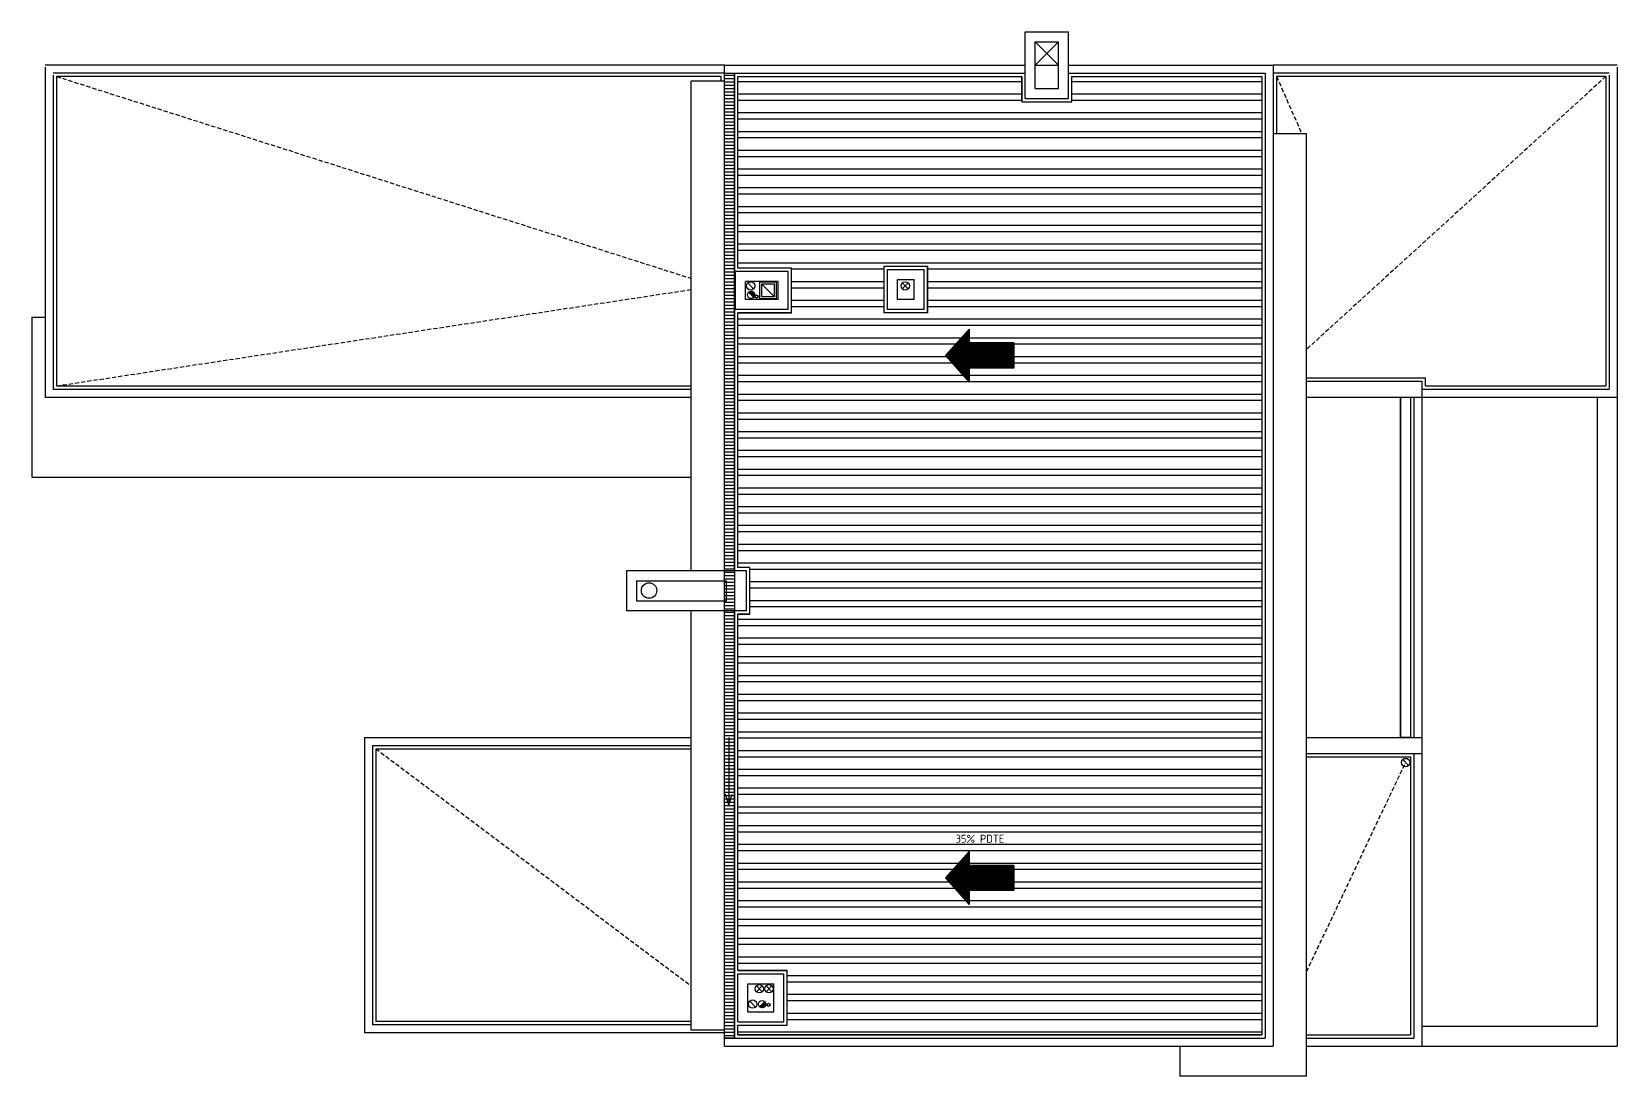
# Model space of a CAD drawing. Extents: x 37594 to 44658, y -15488 to -11373.
# Drawn here: x 41603 to 43981, y -15488 to -13922 of the extents above; entities that cross this region are included whole.
import ezdxf

# ---------------------------------------------------------------- set-up
doc = ezdxf.new("R2010")
doc.units = 0
doc.header["$LTSCALE"] = 25
doc.header["$MEASUREMENT"] = 0
doc.linetypes.add('RAYITAS', pattern=[0.375, 0.25, -0.125])
for name, color, linetype in [('CUBIERTA', 4, 'CONTINUOUS'), ('MUROS', 1, 'CONTINUOUS'), ('PLANTA', 7, 'CONTINUOUS'), ('TEXTOS', 10, 'CONTINUOUS')]:
    doc.layers.add(name, color=color, linetype=linetype)
doc.styles.add('DIN', font='DIN')

msp = doc.modelspace()

# ---------------------------------------------------------------- hatches: boundary and pattern name
at = {"layer": 'CUBIERTA'}
h = msp.add_hatch(dxfattribs=at)
h.set_pattern_fill('ANSI32', color=4, scale=75, angle=135, style=0)
h.set_pattern_definition([(180, (9315.224, 11512.772), (-5e-15, -28.125), []), (180, (9305.849, 11522.147), (-5e-15, -28.125), [])])
h.paths.add_polyline_path([(42662.3, -13989.2), (43088.3, -13989.2), (43088.3, -14027.2), (43163.3, -14027.2), (43163.3, -13989.2), (43448.3, -13989.2), (43448.3, -15426.2), (42662.3, -15426.2), (42662.3, -15411.7), (42736.3, -15411.7), (42736.3, -15329.7), (42662.3, -15329.7), (42662.3, -14795.2), (42680.3, -14795.2), (42680.3, -14725.2), (42662.3, -14725.2), (42662.3, -14343.7), (42742.8, -14343.7), (42742.8, -14276.7), (42662.3, -14276.7)])
h.paths.add_polyline_path([(42881.8, -14273.7), (42946.8, -14273.7), (42946.8, -14343.7), (42881.8, -14343.7)], flags=16)
at = {"layer": 'PLANTA'}
h = msp.add_hatch(dxfattribs=at)
h.set_pattern_fill('LINE', scale=40, style=0)
h.set_pattern_definition([(0, (9315.2235, 11512.772), (0, 5), [])])
h.paths.add_polyline_path([(42642.3, -13984.2), (42657.3, -13984.2), (42657.3, -15431.2), (42642.3, -15431.2)])
h = msp.add_hatch(dxfattribs=at)
h.set_pattern_fill('LINE', scale=8, angle=180, style=0)
h.set_pattern_definition([(180, (78033.1236, -40685.8359), (-1e-16, -1), [])])
h.paths.add_polyline_path([(43076.4, -14426.7), (43009.2, -14426.7), (43009.2, -14447.4), (42973.5, -14407.7), (43009.2, -14368), (43009.2, -14388.8), (43076.4, -14388.8)])
h = msp.add_hatch(dxfattribs=at)
h.set_pattern_fill('LINE', scale=8, angle=180, style=0)
h.set_pattern_definition([(180, (78033.1236, -41469.0253), (-1e-16, -1), [])])
h.paths.add_polyline_path([(43076.4, -15209.9), (43009.2, -15209.9), (43009.2, -15230.6), (42973.5, -15190.9), (43009.2, -15151.2), (43009.2, -15172), (43076.4, -15172)])

# ---------------------------------------------------------------- linework, layer by layer
at = {"layer": 'CUBIERTA', "color": 7}
for points in [[(42662.3, -13989.2), (43088.3, -13989.2), (43088.3, -14027.2), (43163.3, -14027.2), (43163.3, -13989.2), (43448.3, -13989.2), (43448.3, -15426.2), (42662.3, -15426.2), (42662.3, -15411.7), (42736.3, -15411.7), (42736.3, -15329.7), (42662.3, -15329.7), (42662.3, -14795.2), (42680.3, -14795.2), (42680.3, -14725.2), (42662.3, -14725.2), (42662.3, -14343.7), (42742.8, -14343.7), (42742.8, -14276.7), (42662.3, -14276.7)], [(42881.8, -14273.7), (42946.8, -14273.7), (42946.8, -14343.7), (42881.8, -14343.7)]]:
    msp.add_lwpolyline(points, close=True, dxfattribs=at)
at = {"layer": 'MUROS', "color": 7}
for p, q in [((43093.3, -14022.2), (43093.3, -13922.2)), ((43093.3, -13922.2), (43158.3, -13922.2)), ((43158.3, -14022.2), (43158.3, -13922.2)), ((43108.3, -14007.2), (43108.3, -13937.2)), ((43108.3, -13937.2), (43143.3, -13937.2)), ((43143.3, -14007.2), (43143.3, -13937.2)), ((42642.3, -14730.2), (42642.3, -13972.2)), ((42642.3, -13972.2), (43093.3, -13972.2)), ((43158.3, -13972.2), (43465.3, -13972.2)), ((43465.3, -13972.2), (43465.3, -15443.2)), ((42642.3, -13984.2), (43093.3, -13984.2)), ((42657.3, -14730.2), (42657.3, -13984.2)), ((43158.3, -13984.2), (43453.3, -13984.2)), ((43453.3, -13984.2), (43453.3, -15431.2)), ((43093.3, -14022.2), (43158.3, -14022.2)), ((43108.3, -14007.2), (43143.3, -14007.2)), ((42658.8, -14338.7), (42658.8, -14281.7)), ((42737.8, -14281.7), (42658.8, -14281.7)), ((42737.8, -14338.7), (42737.8, -14281.7)), ((42886.8, -14278.7), (42941.8, -14278.7)), ((42886.8, -14338.7), (42886.8, -14278.7)), ((42941.8, -14338.7), (42941.8, -14278.7)), ((42901.8, -14293.7), (42926.8, -14293.7)), ((42901.8, -14323.7), (42901.8, -14293.7)), ((42926.8, -14323.7), (42926.8, -14293.7)), ((42737.8, -14338.7), (42658.8, -14338.7)), ((42941.8, -14338.7), (42886.8, -14338.7)), ((42926.8, -14323.7), (42901.8, -14323.7)), ((42675.3, -14730.2), (42495.3, -14730.2)), ((42495.3, -14730.2), (42495.3, -14790.2)), ((42675.3, -14790.2), (42675.3, -14730.2)), ((42510.3, -14745.2), (42645.3, -14745.2)), ((42510.3, -14745.2), (42510.3, -14775.2)), ((42645.3, -14775.2), (42645.3, -14745.2)), ((42675.3, -14790.2), (42495.3, -14790.2)), ((42510.3, -14775.2), (42645.3, -14775.2)), ((42642.3, -15443.2), (42642.3, -14790.2)), ((42657.3, -15431.2), (42657.3, -14790.2)), ((42662.3, -15334.7), (42731.3, -15334.7)), ((42662.3, -15406.7), (42662.3, -15334.7)), ((42731.3, -15406.7), (42731.3, -15334.7)), ((42662.3, -15406.7), (42731.3, -15406.7)), ((42642.3, -15431.2), (43453.3, -15431.2)), ((42642.3, -15443.2), (43465.3, -15443.2))]:
    msp.add_line(p, q, dxfattribs=at)
at = {"layer": 'PLANTA', "color": 7}
for p, q in [((43108.3, -13937.2), (43143.3, -13972.2)), ((43108.3, -13972.2), (43143.3, -13937.2)), ((42642.3, -13972.2), (41623.3, -13972.2)), ((41623.3, -13975.2), (41623.3, -14470.2)), ((43108.3, -13972.2), (43143.3, -13972.2)), ((43981.2, -13972.2), (43465.3, -13972.2)), ((43981.2, -13975.2), (43981.2, -14470.2)), ((42642.3, -13984.2), (41635.3, -13984.2)), ((41635.3, -13987.2), (41635.3, -14458.2)), ((41640.3, -13989.2), (41640.3, -14453.2)), ((42637.3, -13989.2), (41640.3, -13989.2)), ((42592.3, -14730.2), (42592.3, -13996.2)), ((42642.3, -13996.2), (42592.3, -13996.2)), ((42637.3, -13996.2), (42637.3, -13989.2)), ((42662.3, -14276.7), (42662.3, -13989.2)), ((42662.3, -13989.2), (43088.3, -13989.2)), ((43088.3, -14027.2), (43088.3, -13989.2)), ((43163.3, -14027.2), (43163.3, -13989.2)), ((43163.3, -13989.2), (43448.3, -13989.2)), ((43448.3, -13989.2), (43448.3, -15426.2)), ((43969.2, -13984.2), (43465.3, -13984.2)), ((43964.2, -13989.2), (43470.3, -13989.2)), ((43470.3, -13989.2), (43470.3, -14075.2)), ((43964.2, -13989.2), (43964.2, -14453.2)), ((43969.2, -13987.2), (43969.2, -14458.2)), ((43088.3, -14027.2), (43163.3, -14027.2)), ((43515.3, -14075.2), (43465.3, -14075.2)), ((43515.3, -15488.2), (43515.3, -14075.2)), ((42742.8, -14276.7), (42662.3, -14276.7)), ((42742.8, -14343.7), (42742.8, -14276.7)), ((42881.8, -14273.7), (42946.8, -14273.7)), ((42881.8, -14343.7), (42881.8, -14273.7)), ((42946.8, -14343.7), (42946.8, -14273.7)), ((42673.8, -14323.7), (42673.8, -14296.7)), ((42722.8, -14296.7), (42673.8, -14296.7)), ((42720.3, -14297.9), (42695.3, -14297.9)), ((42695.3, -14322.9), (42695.3, -14297.9)), ((42717.3, -14319.9), (42698.3, -14300.9)), ((42698.3, -14319.9), (42698.3, -14300.9)), ((42717.3, -14300.9), (42698.3, -14300.9)), ((42717.3, -14319.9), (42717.3, -14300.9)), ((42720.3, -14322.9), (42720.3, -14297.9)), ((42722.8, -14323.7), (42722.8, -14296.7)), ((42908.9, -14298.9), (42917.8, -14307.7)), ((42917.8, -14298.9), (42908.9, -14307.7)), ((42722.8, -14323.7), (42673.8, -14323.7)), ((42720.3, -14322.9), (42695.3, -14322.9)), ((42717.3, -14319.9), (42698.3, -14319.9)), ((41603.3, -14350.2), (41603.3, -14590.2)), ((41603.3, -14350.2), (41623.3, -14350.2)), ((42662.3, -14725.2), (42662.3, -14343.7)), ((42742.8, -14343.7), (42662.3, -14343.7)), ((42946.8, -14343.7), (42881.8, -14343.7)), ((43009.2, -14368), (42973.5, -14407.7)), ((43009.2, -14388.8), (43009.2, -14368)), ((43009.2, -14447.4), (42973.5, -14407.7)), ((43076.4, -14388.8), (43009.2, -14388.8)), ((43076.4, -14426.7), (43076.4, -14388.8)), ((43009.2, -14426.7), (43009.2, -14447.4)), ((43076.4, -14426.7), (43009.2, -14426.7)), ((41640.3, -14453.2), (42592.3, -14453.2)), ((43515.3, -14441.2), (43693.3, -14441.2)), ((43515.3, -14446.2), (43688.3, -14446.2)), ((43688.3, -14446.2), (43688.3, -15443.2)), ((43693.3, -14441.2), (43693.3, -14453.2)), ((43693.3, -14453.2), (43964.2, -14453.2)), ((43981.2, -14452.6), (43981.2, -15443.2)), ((41623.3, -14470.2), (42592.3, -14470.2)), ((41635.3, -14458.2), (42592.3, -14458.2)), ((43515.3, -14470.2), (43981.2, -14470.2)), ((43656.3, -14470.2), (43656.3, -14980.2)), ((43671.3, -14470.2), (43671.3, -14980.2)), ((43676.3, -14470.2), (43676.3, -14980.2)), ((43688.3, -14458.2), (43969.2, -14458.2)), ((43951.2, -14470.2), (43951.2, -15413.2)), ((41603.3, -14590.2), (42592.3, -14590.2)), ((42680.3, -14725.2), (42662.3, -14725.2)), ((42680.3, -14795.2), (42680.3, -14725.2)), ((42592.3, -15419.2), (42592.3, -14790.2)), ((42662.3, -15329.7), (42662.3, -14795.2)), ((42680.3, -14795.2), (42662.3, -14795.2)), ((42102.3, -14980.2), (42102.3, -15423.2)), ((42102.3, -14980.2), (42592.3, -14980.2)), ((42648.9, -14980.3), (42648.9, -15081.5)), ((43515.3, -14980.2), (43688.3, -14980.2)), ((42114.3, -14992.2), (42114.3, -15411.2)), ((42114.3, -14992.2), (42592.3, -14992.2)), ((42119.3, -14997.2), (42119.3, -15406.2)), ((42119.3, -14997.2), (42592.3, -14997.2)), ((43515.3, -15004.2), (43688.3, -15004.2)), ((43676.3, -15004.2), (43676.3, -15431.2)), ((43515.3, -15009.2), (43671.3, -15009.2)), ((43659.4, -15013.4), (43668.2, -15022.2)), ((43671.3, -15009.2), (43671.3, -15426.2)), ((42648.9, -15081.5), (42644, -15065.5)), ((42648.9, -15081.5), (42653.7, -15065.5)), ((43009.2, -15151.2), (42973.5, -15190.9)), ((43009.2, -15172), (43009.2, -15151.2)), ((43009.2, -15230.6), (42973.5, -15190.9)), ((43076.4, -15172), (43009.2, -15172)), ((43076.4, -15209.9), (43076.4, -15172)), ((43009.2, -15209.9), (43009.2, -15230.6)), ((43076.4, -15209.9), (43009.2, -15209.9)), ((42662.3, -15329.7), (42736.3, -15329.7)), ((42736.3, -15411.7), (42736.3, -15329.7)), ((42677.3, -15349.7), (42716.3, -15349.7)), ((42677.3, -15391.7), (42677.3, -15349.7)), ((42699, -15352.6), (42690.2, -15361.4)), ((42690.2, -15352.6), (42699, -15361.4)), ((42713.5, -15352.6), (42704.6, -15361.4)), ((42704.6, -15352.6), (42713.5, -15361.4)), ((42716.3, -15391.7), (42716.3, -15349.7)), ((42592.3, -15406.2), (42119.3, -15406.2)), ((42677.3, -15391.7), (42716.3, -15391.7)), ((42642.3, -15423.2), (42102.3, -15423.2)), ((42592.3, -15411.2), (42114.3, -15411.2)), ((42642.3, -15419.2), (42592.3, -15419.2)), ((42662.3, -15426.2), (42662.3, -15411.7)), ((42662.3, -15411.7), (42736.3, -15411.7)), ((42662.3, -15426.2), (43448.3, -15426.2)), ((43515.3, -15426.2), (43671.3, -15426.2)), ((43515.3, -15431.2), (43676.3, -15431.2)), ((43688.3, -15413.2), (43951.2, -15413.2)), ((43325.3, -15443.2), (43325.3, -15488.2)), ((43515.3, -15443.2), (43688.3, -15443.2)), ((43688.3, -15443.2), (43981.2, -15443.2)), ((43515.3, -15488.2), (43325.3, -15488.2))]:
    msp.add_line(p, q, dxfattribs=at)
at = {"layer": 'PLANTA', "color": 7, "linetype": 'RAYITAS'}
for p, q in [((41640.3, -13989.2), (42592.3, -14292)), ((43470.3, -13989.2), (43508, -14075.2)), ((43964.2, -13989.2), (43515.3, -14398.2)), ((41640.3, -14453.2), (42592.3, -14308.7)), ((42119.3, -14997.2), (42592.3, -15352.6)), ((43515.3, -15331.2), (43663.8, -15017.8))]:
    msp.add_line(p, q, dxfattribs=at)
at = {"layer": 'PLANTA'}
for p, q in [((42677.2, -14298.9), (42686, -14307.7)), ((42686.3, -14320.6), (42678.5, -14312.9)), ((42686.6, -14320.3), (42678.9, -14312.5)), ((42686.9, -14319.9), (42679.3, -14312.2)), ((42687.2, -14319.4), (42679.7, -14311.9)), ((42687.4, -14319), (42680.2, -14311.7)), ((42687.6, -14318.4), (42680.7, -14311.5)), ((42687.8, -14317.9), (42681.2, -14311.4)), ((42687.9, -14317.3), (42681.9, -14311.3)), ((42687.9, -14316.6), (42682.5, -14311.2)), ((42687.8, -14315.8), (42683.3, -14311.3)), ((42687.5, -14314.8), (42684.3, -14311.6)), ((42680.2, -15375.5), (42689, -15384.4)), ((42694.9, -15383.9), (42702.7, -15376.1)), ((42695.3, -15384.3), (42703, -15376.5)), ((42695.7, -15384.6), (42703.4, -15376.9)), ((42696.1, -15384.8), (42703.6, -15377.3)), ((42696.6, -15385.1), (42703.9, -15377.8)), ((42697.1, -15385.3), (42704.1, -15378.3)), ((42697.7, -15385.4), (42704.2, -15378.9)), ((42698.3, -15385.5), (42704.3, -15379.5)), ((42699, -15385.5), (42704.3, -15380.2)), ((42699.8, -15385.4), (42704.2, -15381)), ((42700.7, -15385.2), (42704, -15381.9))]:
    msp.add_line(p, q, dxfattribs=at)
at = {"layer": 'PLANTA', "color": 7}
for points in [[(42642.3, -13984.2), (42657.3, -13984.2), (42657.3, -15431.2), (42642.3, -15431.2)], [(43076.4, -14426.7), (43009.2, -14426.7), (43009.2, -14447.4), (42973.5, -14407.7), (43009.2, -14368), (43009.2, -14388.8), (43076.4, -14388.8)], [(43656.3, -14470.2), (43671.3, -14470.2), (43671.3, -14980.2), (43656.3, -14980.2)], [(43076.4, -15209.9), (43009.2, -15209.9), (43009.2, -15230.6), (42973.5, -15190.9), (43009.2, -15151.2), (43009.2, -15172), (43076.4, -15172)]]:
    msp.add_lwpolyline(points, close=True, dxfattribs=at)
at = {"layer": 'PLANTA'}
for centre, radius in [((42681.6, -14303.3), 6.25), ((42682.4, -14316.7), 5.5), ((42684.6, -15380), 6.25), ((42698.8, -15380), 5.5)]:
    msp.add_circle(centre, radius, dxfattribs=at)
at = {"layer": 'PLANTA', "color": 7}
for centre, radius in [((42913.3, -14303.3), 6.25), ((42690.4, -14319.1), 2.32), ((42529.2, -14760), 11.6), ((43663.8, -15017.8), 6.25), ((42694.6, -15357), 6.25), ((42709, -15357), 6.25), ((42708.3, -15381.1), 2.32)]:
    msp.add_circle(centre, radius, dxfattribs=at)

# ---------------------------------------------------------------- texts
at = {"layer": 'TEXTOS', "style": 'DIN'}
msp.add_text('35% PDTE', height=12, dxfattribs=at).set_placement((42988.9, -15138.1))

doc.saveas('drawing.dxf')
